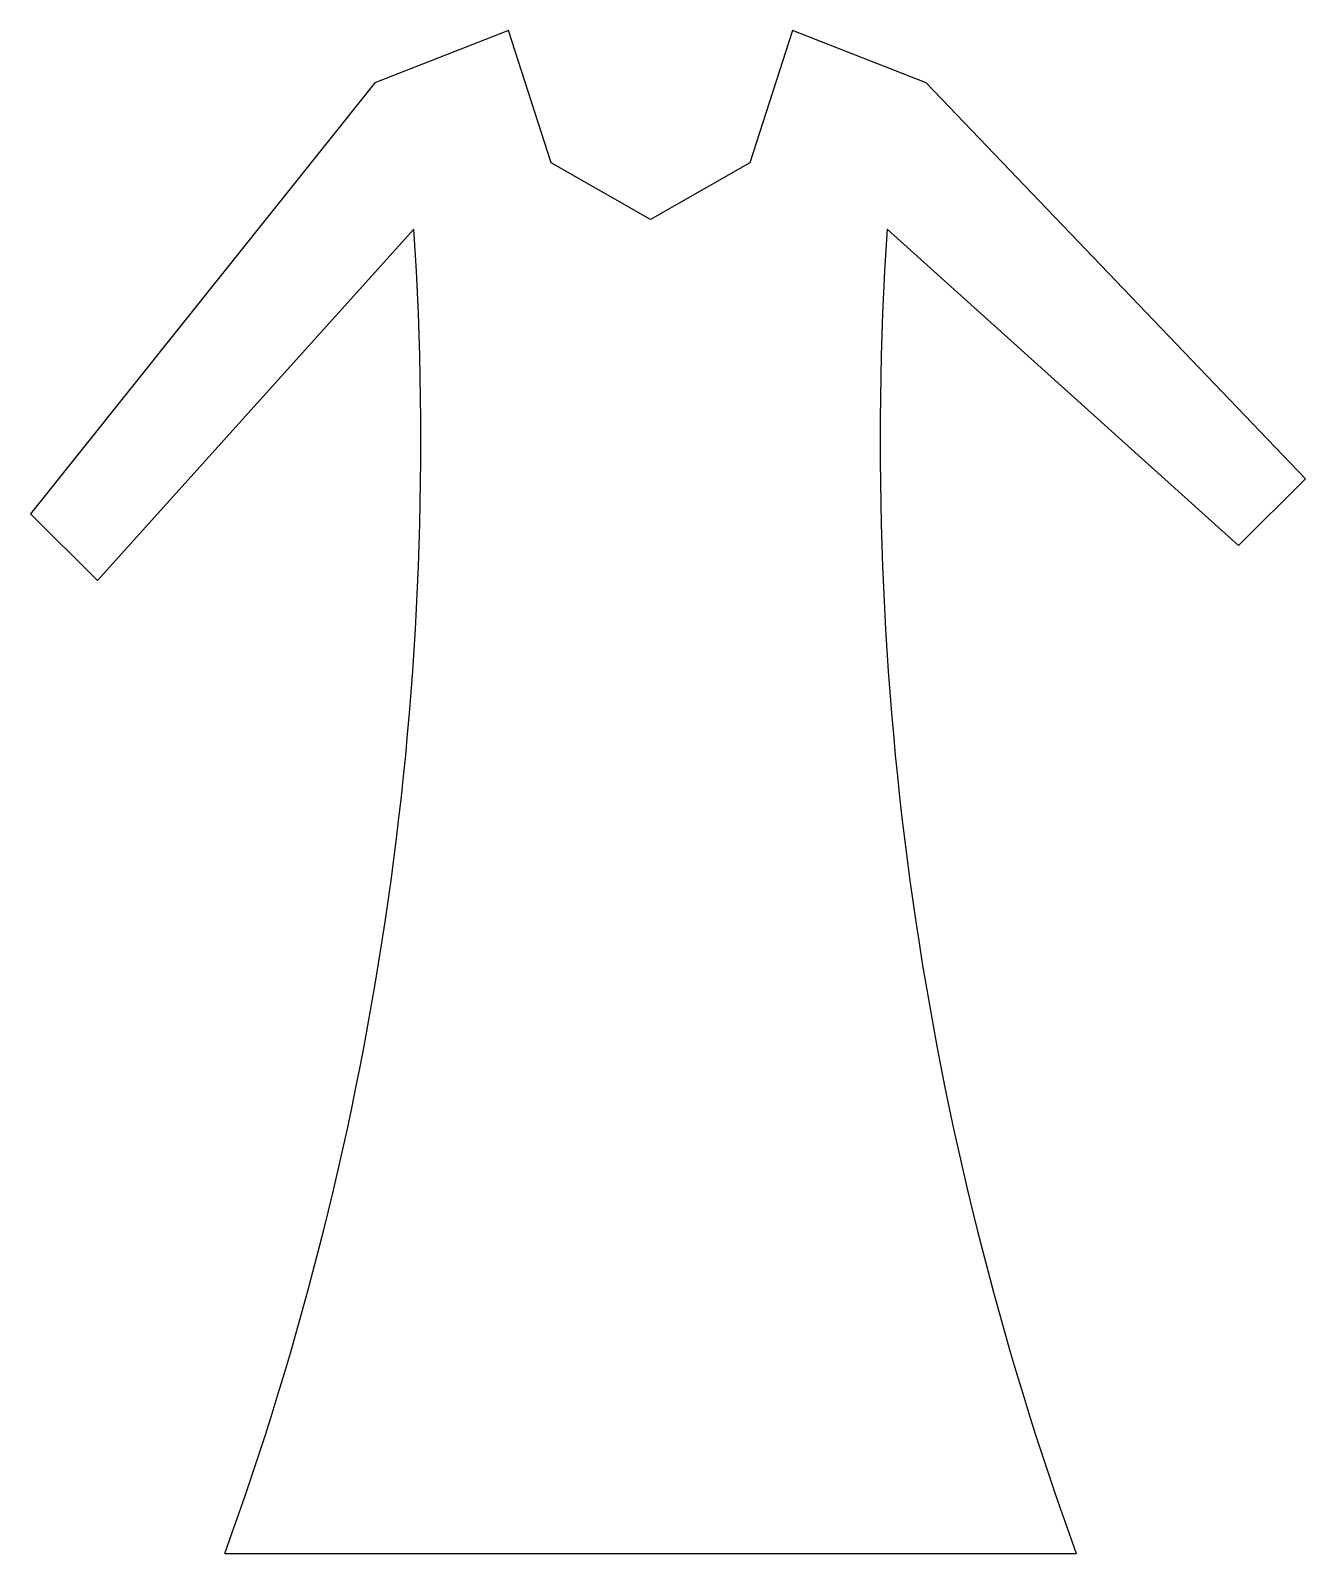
# Model space of a CAD drawing. Header units: metres. Extents: x -66 to 69, y 0 to 161.
import ezdxf

# ---------------------------------------------------------------- set-up
doc = ezdxf.new("R2010")
doc.units = ezdxf.units.M

msp = doc.modelspace()

# ---------------------------------------------------------------- linework, layer by layer
at = {"layer": 'PARAMETRIX'}
for p, q in [((-15, 161), (-29.1411, 155.4548)), ((-10.5, 147), (-15, 161)), ((15, 161), (10.5, 147)), ((29.1411, 155.4548), (15, 161)), ((-29.1411, 155.4548), (-65.5276, 109.9138)), ((69.2283, 113.6145), (29.1411, 155.4548)), ((0, 141), (-10.5, 147)), ((10.5, 147), (0, 141)), ((-58.4565, 102.8428), (-25, 140)), ((25, 140), (62.1572, 106.5435)), ((62.1572, 106.5435), (69.2283, 113.6145)), ((-65.5276, 109.9138), (-58.4565, 102.8428)), ((-45, 0), (0, 0)), ((0, 0), (45, 0))]:
    msp.add_line(p, q, dxfattribs=at)
for centre, start, end in [((-368.0409, 117.5773), 340, 3.7398), ((368.0409, 117.5773), 176.2602, 200)]:
    msp.add_arc(centre, 343.7729, start, end, dxfattribs=at)

doc.saveas('drawing.dxf')
